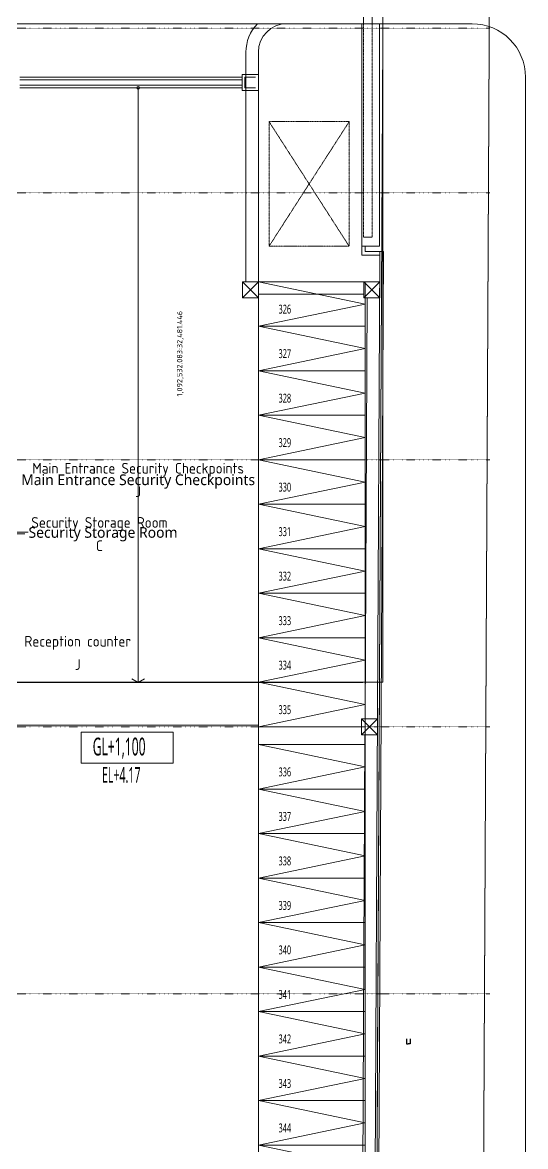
# Model space of a CAD drawing. Extents: x -76427 to 292734, y -42117 to 131250.
# Drawn here: x 264351 to 292600, y 36422 to 99570 of the extents above; entities that cross this region are included whole.
import ezdxf
from ezdxf.enums import TextEntityAlignment as Align

# ---------------------------------------------------------------- set-up
doc = ezdxf.new("R2010")
doc.units = 0
doc.header["$LTSCALE"] = 10
for name, pattern in [('H12PL1$0$CENTERK4', [0.3582, 0.3333, -0.0083, 0.0083, -0.0083]), ('H12PL1$0$DOTK1', [0.01, 0.005, -0.005]), ('H12PL1$0$JJP_三點線', [0.9, 0.3, -0.15, 0, -0.15, 0, -0.15, 0, -0.15]), ('H12PL1$0$雨水排水経路図最新$0$DOTK1', [0.01, 0.005, -0.005]), ('XFM7P10ICA$0$H12PL1$0$JJP_三點線', [0.9, 0.3, -0.15, 0, -0.15, 0, -0.15, 0, -0.15])]:
    doc.linetypes.add(name, pattern=pattern)
for name, color, linetype in [('H12PL1$0$A-ZONE', 252, 'Continuous'), ('H12PL1$0$L10_14_DOURO', 252, 'Continuous'), ('H12PL1$0$L10_14_LEVEL', 252, 'Continuous'), ('H12PL1$0$L10_14_PKG', 252, 'Continuous'), ('H12PL1$0$L10_14_PKG-NN', 252, 'Continuous'), ('H12PL1$0$L10_14_SHIKICHI', 252, 'Continuous'), ('H12PL1$0$L10_14_SIKICHI', 252, 'Continuous'), ('H12PL1$0$L10_14_SITE', 252, 'Continuous'), ('H12PL1$0$L10_14_SUGATA3', 252, 'Continuous'), ('H12PL1$0$L10_14_陰井', 252, 'Continuous'), ('H12PL1$0$L10_14_雨水排水経路図最新$0$SUGATAD', 252, 'Continuous'), ('H12PL1$0$S-GRID', 252, 'Continuous'), ('XFM7P10ICA$0$H12PL1$0$A-ZONE', 252, 'Continuous'), ('XFM7P10ICA$0$H12PL1$0$L-ROAD', 252, 'Continuous'), ('XFM7P10ICA$0$H12PL1$0$S-GRID', 252, 'Continuous')]:
    doc.layers.add(name, color=color, linetype=linetype)
doc.styles.add('H12PL1$0$Standard', font='', dxfattribs={"width": 0.8})
doc.styles.add('XFM7P10ICA$0$H12PL1$0$Standard', font='isocp.shx', dxfattribs={"bigfont": 'chineset.shx'})
doc.styles.add('XFM7P10ICA$0$Standard', font='txt.shx', dxfattribs={"bigfont": 'chineset.shx'})
doc.styles.get('H12PL1$0$Standard').set_extended_font_data('Microsoft JhengHei')
doc.dimstyles.new('XFM7P10ICA$0$Standard', dxfattribs={"dimtxt": 0.18, "dimasz": 0.18, "dimexe": 0.18, "dimexo": 0.0625, "dimgap": 0.09, "dimtad": 0, "dimtih": 1, "dimtoh": 1, "dimdec": 4, "dimzin": 0, "dimdsep": 46, "dimtxsty": 'XFM7P10ICA$0$Standard', "dimcen": 0.09, "dimadec": 0, "dimazin": 0, "dimtfac": 1, "dimtdec": 4, "dimtofl": 0, "dimtmove": 0, "dimatfit": 3, "dimfxl": 1, "dimtolj": 1, "dimtzin": 0, "dimarcsym": 0})

# ---------------------------------------------------------------- blocks, each defined once
blk = doc.blocks.new('*D263')
at = {"color": 0, "lineweight": -2, "transparency": 16777216}
for p, q in [((285913, 42475), (285913, 42184)), ((286123, 42475), (286123, 42184)), ((285913, 42184), (286018, 42184)), ((286123, 42184), (286019, 42184))]:
    blk.add_line(p, q, dxfattribs=at)
at = {"color": 0, "transparency": 16777216}
for points in [[(285913, 42184), (285913, 42184), (285913, 42184)], [(286123, 42184), (286123, 42184), (286123, 42184)]]:
    blk.add_solid(points, dxfattribs=at)
at = {"layer": 'DEFPOINTS', "color": 0, "transparency": 16777216}
for p in [(285913, 42475), (286123, 42475), (285913, 42184)]:
    blk.add_point(p, dxfattribs=at)
at = {"color": 0, "transparency": 16777216, "insert": (286018, 42184), "char_height": 0.18, "attachment_point": 5, "style": 'XFM7P10ICA$0$Standard'}
blk.add_mtext('\\A1;210.0000', dxfattribs=at)
blk = doc.blocks.new('XFM7P10ICA$0$H12PL1')
at = {"layer": 'XFM7P10ICA$0$H12PL1$0$A-ZONE', "lineweight": 0}
blk.add_line((264475.63, 70843.98), (263015.45, 70843.98), dxfattribs=at)
at = {"layer": 'XFM7P10ICA$0$H12PL1$0$L-ROAD', "lineweight": 0}
for p, q in [((284591.7, 99500), (262148.57, 99499.13)), ((284591.7, 99500), (284593.13, 62500.87)), ((284593.13, 62500.87), (262150, 62500))]:
    blk.add_line(p, q, dxfattribs=at)
at = {"layer": 'XFM7P10ICA$0$H12PL1$0$L-ROAD', "lineweight": 0, "flags": 128}
blk.add_lwpolyline([(127200, 90500), (151200, 90500), (151200, 99500), (193570, 99500), (193570, 90550), (243550, 90550), (243550, 97425), (243556.82, 97425, -0.39158949), (245800, 99500), (284591.7, 99500), (284623.03, 111500), (254650, 111578.26), (254600, 110000, -0.41421356), (250600, 106000), (18950, 106000, -0.41421356)], format="xyb", dxfattribs=at)
blk.add_lwpolyline([(262150, 62500), (284398.49, 62500.86), (284091.79, 3765.52, -0.08283938), (282586.35, -4991.7, -0.29143349), (280381.71, -7203.3, -0.08359873), (263352.82, -10066.2), (261700, -10064.17), (261700, -553.81), (263750, -550), (263750, 30550), (262150, 30550)], format="xyb", close=True, dxfattribs=at)
at = {"layer": 'XFM7P10ICA$0$H12PL1$0$S-GRID', "linetype": 'XFM7P10ICA$0$H12PL1$0$JJP_三點線', "lineweight": 0}
for p, q in [((-29000, 99250), (289600, 99250)), ((289600, 99250), (290600, 99250)), ((-29000, 90000), (289600, 90000)), ((289600, 90000), (290600, 90000)), ((-29000, 75000), (289600, 75000)), ((289600, 75000), (290600, 75000)), ((-29000, 60000), (289600, 60000)), ((289600, 60000), (290600, 60000)), ((-29000, 45000), (289600, 45000)), ((289600, 45000), (290600, 45000))]:
    blk.add_line(p, q, dxfattribs=at)
at = {"layer": 'XFM7P10ICA$0$H12PL1$0$A-ZONE', "style": 'XFM7P10ICA$0$H12PL1$0$Standard'}
for s, p in [('Main Entrance Security Checkpoints', (270845.9, 74827.76)), ('J', (270845.9, 73508.29)), ('Security Storage Room', (268673.69, 71782.5)), ('C', (268673.69, 70471.01)), ('Reception counter', (267453.38, 65107.18)), ('J', (267453.38, 63795.69))]:
    blk.add_text(s, height=600, dxfattribs=at).set_placement(p, align=Align.TOP_CENTER)
at = {"layer": 'XFM7P10ICA$0$H12PL1$0$L-ROAD', "style": 'XFM7P10ICA$0$H12PL1$0$Standard'}
blk.add_text('1,092,532.083:32,481.446', height=300, rotation=90.002218, dxfattribs=at).set_placement((273176.25, 80961.16), align=Align.MIDDLE_CENTER)
blk = doc.blocks.new('H12PL1')
at = {"layer": 'H12PL1$0$A-ZONE', "lineweight": 0}
blk.add_line((264675.63, 70931.48), (263215.45, 70931.48), dxfattribs=at)
at = {"layer": 'H12PL1$0$L10_14_DOURO', "lineweight": 0}
blk.add_line((292600, 3771.7), (292600, 96500), dxfattribs=at)
blk.add_arc((289600, 96500), 3000, 0, 90, dxfattribs=at)
at = {"layer": 'H12PL1$0$L10_14_LEVEL', "lineweight": 0, "flags": 128}
blk.add_lwpolyline([(267646.13, 59698.15), (272808.31, 59698.15), (272808.31, 57962.38), (267646.13, 57962.38)], close=True, dxfattribs=at)
at = {"layer": 'H12PL1$0$L10_14_PKG', "lineweight": 0, "flags": 128}
for points in [[(277600, 82500), (283600, 83750), (277600, 85000)], [(277600, 80000), (283600, 81250), (277600, 82500)], [(277600, 77500), (283600, 78750), (277600, 80000)], [(277600, 75000), (283600, 76250), (277600, 77500)], [(277600, 72500), (283600, 73750), (277600, 75000)], [(277600, 70000), (283600, 71250), (277600, 72500)], [(277600, 67500), (283600, 68750), (277600, 70000)], [(277600, 65000), (283600, 66250), (277600, 67500)], [(277600, 62500), (283600, 63750), (277600, 65000)], [(277600, 60000), (283600, 61250), (277600, 62500)], [(277600, 56500), (283600, 57750), (277600, 59000)], [(277600, 54000), (283600, 55250), (277600, 56500)], [(277600, 51500), (283600, 52750), (277600, 54000)], [(277600, 49000), (283600, 50250), (277600, 51500)], [(277600, 46500), (283600, 47750), (277600, 49000)], [(277600, 44000), (283600, 45250), (277600, 46500)], [(277600, 41500), (283600, 42750), (277600, 44000)], [(277600, 39000), (283600, 40250), (277600, 41500)], [(277600, 36500), (283600, 37750), (277600, 39000)], [(277600, 34000), (283600, 35250), (277600, 36500)]]:
    blk.add_lwpolyline(points, dxfattribs=at)
for points in [[(277600, 82500), (283600, 82500), (283600, 85000), (277600, 85000)], [(277600, 80000), (283600, 80000), (283600, 82500), (277600, 82500)], [(277600, 77500), (283600, 77500), (283600, 80000), (277600, 80000)], [(277600, 75000), (283600, 75000), (283600, 77500), (277600, 77500)], [(277600, 72500), (283600, 72500), (283600, 75000), (277600, 75000)], [(277600, 70000), (283600, 70000), (283600, 72500), (277600, 72500)], [(277600, 67500), (283600, 67500), (283600, 70000), (277600, 70000)], [(277600, 65000), (283600, 65000), (283600, 67500), (277600, 67500)], [(277600, 62500), (283600, 62500), (283600, 65000), (277600, 65000)], [(277600, 60000), (283600, 60000), (283600, 62500), (277600, 62500)], [(277600, 56500), (283600, 56500), (283600, 59000), (277600, 59000)], [(277600, 54000), (283600, 54000), (283600, 56500), (277600, 56500)], [(277600, 51500), (283600, 51500), (283600, 54000), (277600, 54000)], [(277600, 49000), (283600, 49000), (283600, 51500), (277600, 51500)], [(277600, 46500), (283600, 46500), (283600, 49000), (277600, 49000)], [(277600, 44000), (283600, 44000), (283600, 46500), (277600, 46500)], [(277600, 41500), (283600, 41500), (283600, 44000), (277600, 44000)], [(277600, 39000), (283600, 39000), (283600, 41500), (277600, 41500)], [(277600, 36500), (283600, 36500), (283600, 39000), (277600, 39000)], [(277600, 34000), (283600, 34000), (283600, 36500), (277600, 36500)]]:
    blk.add_lwpolyline(points, close=True, dxfattribs=at)
at = {"layer": 'H12PL1$0$L10_14_SIKICHI', "linetype": 'H12PL1$0$CENTERK4', "lineweight": 0}
for p, q in [((290616.8, 109970.49), (290091.71, 3735.86)), ((284623.03, 105500), (284091.79, 3765.52))]:
    blk.add_line(p, q, dxfattribs=at)
at = {"layer": 'H12PL1$0$L10_14_SITE', "lineweight": 0}
for p, q in [((283495.92, 99500), (283495.92, 111500)), ((283995.92, 99500), (283995.92, 111500)), ((261345, 99500), (283400, 99500)), ((283400, 87000), (283400, 99500)), ((283495.92, 99500), (283995.92, 99500)), ((284400, 87000), (284400, 99500)), ((289600, 99500), (284400, 99500)), ((277600, 85000), (277600, 97900)), ((283995.92, 87500), (283495.92, 87500)), ((284400, 87000), (283400, 87000)), ((283400, 86500), (283400, 87000)), ((283600, 86700), (283600, 87000)), ((284423.81, 86700), (283600, 86700)), ((284624.86, 86700), (284191.79, 3765.01)), ((284423.81, 86500), (284423.81, 86700)), ((284624.86, 86700), (284423.81, 86700)), ((284423.81, 86500), (283400, 86500)), ((284423.81, 86500), (283991.79, 3766.03)), ((284415.98, 85000), (277600, 85000)), ((284363.76, 75000), (284563.76, 75000)), ((262200.01, 62497.65), (283469.37, 62497.65)), ((277589.16, 60100), (262150.01, 60100)), ((284085.44, 60002.35), (284285.45, 60002.35)), ((284207.11, 45000), (284407.11, 45000))]:
    blk.add_line(p, q, dxfattribs=at)
at = {"layer": 'H12PL1$0$L10_14_SITE', "linetype": 'H12PL1$0$DOTK1', "lineweight": 0}
for p, q in [((283495.92, 99500), (283495.92, 87500)), ((283995.92, 99500), (283995.92, 87500))]:
    blk.add_line(p, q, dxfattribs=at)
at = {"layer": 'H12PL1$0$L10_14_SITE', "lineweight": 0, "flags": 128}
blk.add_lwpolyline([(270845.9, 95900), (270845.9, 62497.65), (270495.9, 62697.65), (270845.9, 62497.65), (271195.9, 62697.65)], dxfattribs=at)
blk.add_lwpolyline([(283600, 60000), (277600, 60000), (277600, 59000), (283600, 59000)], close=True, dxfattribs=at)
at = {"layer": 'H12PL1$0$L10_14_SITE', "lineweight": 0}
blk.add_circle((270845.9, 95900), 75, dxfattribs=at)
blk.add_arc((279200, 97900), 1600, 90.0000324, 180, dxfattribs=at)
at = {"layer": 'H12PL1$0$L10_14_SUGATA3', "lineweight": 0}
for p, q in [((276900, 85000), (276900, 97900)), ((276700, 85000), (277600, 84100)), ((276700, 84100), (277600, 85000)), ((283515.98, 84100), (284415.98, 85000)), ((283515.98, 85000), (284415.98, 84100)), ((283515.98, 84300), (277600, 84300)), ((283711.27, 84100), (283587.79, 60452.35)), ((283387.78, 60452.35), (284287.78, 59552.35)), ((283387.78, 59552.35), (284287.78, 60452.35)), ((283583.09, 59552.35), (283291.8, 3769.58))]:
    blk.add_line(p, q, dxfattribs=at)
at = {"layer": 'H12PL1$0$L10_14_SUGATA3', "lineweight": 0, "flags": 128}
for points in [[(276700, 84100), (277600, 84100), (277600, 85000), (276700, 85000)], [(283515.98, 84100), (284415.98, 84100), (284415.98, 85000), (283515.98, 85000)], [(283387.78, 59552.35), (284287.78, 59552.35), (284287.78, 60452.35), (283387.78, 60452.35)]]:
    blk.add_lwpolyline(points, close=True, dxfattribs=at)
at = {"layer": 'H12PL1$0$L10_14_SUGATA3', "lineweight": 0}
blk.add_arc((279200, 97900), 2300, 135.9207902, 180, dxfattribs=at)
at = {"layer": 'H12PL1$0$L10_14_陰井', "lineweight": 0}
for p, q in [((276689.17, 96650), (277589.17, 96650)), ((276689.17, 96650), (276689.17, 95750)), ((276689.17, 96050), (264199.74, 96050)), ((276689.17, 96350), (264199.8, 96350)), ((276689.17, 96500), (264199.82, 96500)), ((276839.17, 96500), (277439.17, 96500)), ((276839.17, 96500), (276839.17, 95900)), ((277439.17, 96500), (276839.17, 96500)), ((276689.17, 95900), (264199.71, 95900)), ((276689.17, 95750), (277589.17, 95750)), ((276839.17, 95900), (277439.17, 95900)), ((277439.17, 95900), (276839.17, 95900))]:
    blk.add_line(p, q, dxfattribs=at)
at = {"layer": 'H12PL1$0$L10_14_雨水排水経路図最新$0$SUGATAD', "linetype": 'H12PL1$0$雨水排水経路図最新$0$DOTK1', "lineweight": 0}
for p, q in [((282697.16, 94000), (278197.16, 87000)), ((278197.16, 94000), (282697.16, 87000))]:
    blk.add_line(p, q, dxfattribs=at)
at = {"layer": 'H12PL1$0$L10_14_雨水排水経路図最新$0$SUGATAD', "linetype": 'H12PL1$0$雨水排水経路図最新$0$DOTK1', "lineweight": 0, "flags": 128}
blk.add_lwpolyline([(278197.16, 94000), (282697.16, 94000), (282697.16, 87000), (278197.16, 87000)], close=True, dxfattribs=at)
at = {"layer": 'H12PL1$0$S-GRID', "linetype": 'H12PL1$0$JJP_三點線', "lineweight": 0}
for p, q in [((-29000, 99250), (289600, 99250)), ((289600, 99250), (290600, 99250)), ((-29000, 90000), (289600, 90000)), ((289600, 90000), (290600, 90000)), ((-29000, 75000), (289600, 75000)), ((289600, 75000), (290600, 75000)), ((-29000, 60000), (289600, 60000)), ((289600, 60000), (290600, 60000)), ((-29000, 45000), (289600, 45000)), ((289600, 45000), (290600, 45000))]:
    blk.add_line(p, q, dxfattribs=at)
at = {"layer": 'H12PL1$0$A-ZONE', "style": 'H12PL1$0$Standard'}
for s, p in [('Main Entrance Security Checkpoints', (270845.9, 74179.11)), ('Security Storage Room', (268873.69, 71221.35))]:
    blk.add_text(s, height=600, dxfattribs=at).set_placement(p, align=Align.TOP_CENTER)
at = {"layer": 'H12PL1$0$L10_14_LEVEL', "linetype": 'Continuous', "lineweight": 0, "insert": (268295.3, 58801.11), "char_height": 1000, "attachment_point": 4, "style": 'H12PL1$0$Standard'}
blk.add_mtext('\\A1;{\\W0.52;GL+1,100}', dxfattribs=at)
at = {"layer": 'H12PL1$0$L10_14_PKG-NN', "linetype": 'Continuous', "lineweight": 0, "char_height": 500, "attachment_point": 7, "style": 'H12PL1$0$Standard'}
for s, insert in [('\\A1;{\\W0.56;326}', (278730.53, 83209.79)), ('\\A1;{\\W0.56;327}', (278730.53, 80709.79)), ('\\A1;{\\W0.56;328}', (278730.53, 78209.79)), ('\\A1;{\\W0.56;329}', (278730.53, 75709.79)), ('\\A1;{\\W0.56;330}', (278730.53, 73209.79)), ('\\A1;{\\W0.56;331}', (278730.53, 70709.79)), ('\\A1;{\\W0.56;332}', (278730.53, 68209.79)), ('\\A1;{\\W0.56;333}', (278730.53, 65709.79)), ('\\A1;{\\W0.56;334}', (278730.53, 63209.79)), ('\\A1;{\\W0.56;335}', (278730.53, 60709.79)), ('\\A1;{\\W0.56;336}', (278730.53, 57209.79)), ('\\A1;{\\W0.56;337}', (278730.53, 54709.79)), ('\\A1;{\\W0.56;338}', (278730.53, 52209.79)), ('\\A1;{\\W0.56;339}', (278730.53, 49709.79)), ('\\A1;{\\W0.56;340}', (278730.53, 47209.79)), ('\\A1;{\\W0.56;341}', (278730.53, 44709.79)), ('\\A1;{\\W0.56;342}', (278730.53, 42209.79)), ('\\A1;{\\W0.56;343}', (278730.53, 39709.79)), ('\\A1;{\\W0.56;344}', (278730.53, 37209.79))]:
    blk.add_mtext(s, dxfattribs=dict(at, insert=insert))
at = {"layer": 'H12PL1$0$L10_14_SHIKICHI', "linetype": 'Continuous', "lineweight": 0, "insert": (268811.93, 57289.56), "char_height": 880, "attachment_point": 4, "style": 'H12PL1$0$Standard'}
blk.add_mtext('\\A1;{\\W0.52;EL+4.17}', dxfattribs=at)
blk = doc.blocks.new('XFM7P10ICA')
blk.add_blockref('XFM7P10ICA$0$H12PL1', (0, 0))
dim = blk.add_linear_dim(base=(285913.25976, 42183.7279), p1=(286123.25976, 42475), p2=(285913.25976, 42475), dimstyle='XFM7P10ICA$0$Standard')
dim.commit()
dim.dimension.update_dxf_attribs({"geometry": '*D263', "text_midpoint": (286018.25976, 42183.7279)})

msp = doc.modelspace()

# ---------------------------------------------------------------- block references
msp.add_blockref('XFM7P10ICA', (0, 0))

# ---------------------------------------------------------------- next in the draw order: block references
msp.add_blockref('H12PL1', (0, 0))

doc.saveas('drawing.dxf')
